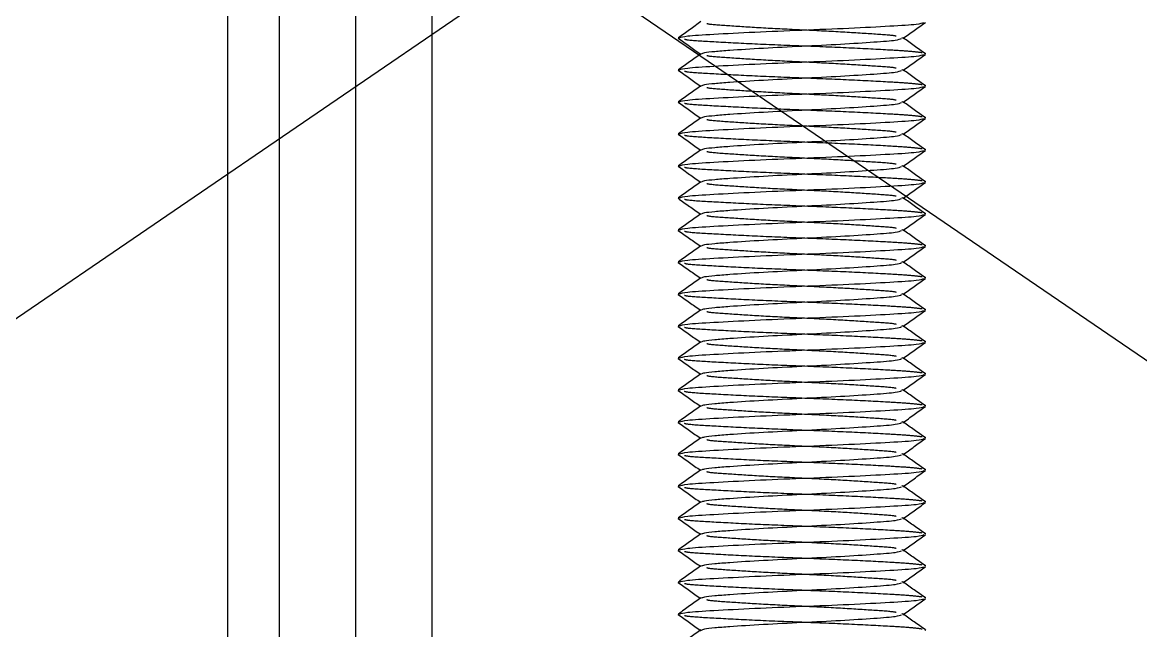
# Model space of a CAD drawing. Header units: metres. Extents: x 0 to 63075, y 0 to 44550.
# Drawn here: x 14032.9 to 14102.8, y 27523.6 to 27561.6 of the extents above; entities that cross this region are included whole.
import ezdxf

# ---------------------------------------------------------------- set-up
doc = ezdxf.new("R2010")
doc.units = ezdxf.units.M
doc.header["$LTSCALE"] = 75
doc.linetypes.add('HIDDEN2', pattern=[4.7625, 3.175, -1.5875])
for name, color, linetype in [('SDM', 7, 'Continuous'), ('SL1', 8, 'Continuous'), ('SL4', 4, 'Continuous'), ('ST1', 7, 'HIDDEN2')]:
    doc.layers.add(name, color=color, linetype=linetype)

# ---------------------------------------------------------------- blocks, each defined once
blk = doc.blocks.new('A$C1d93b9d1')
at = {"layer": 'SL1'}
for p, q in [((6081.727, 3451.41), (5531.727, 3075.25)), ((5531.727, 3450.5), (6081.727, 3075.25))]:
    blk.add_line(p, q, dxfattribs=at)
blk = doc.blocks.new('A$C429c7d53')
at = {"layer": 'SL4'}
for p, q in [((328.24, 215), (328.24, 1004.763)), ((337.765, 1004.763), (337.765, 54.76)), ((353.194, 470.576), (353.138, 470.589)), ((368.592, 469.589), (368.534, 469.61)), ((353.194, 468.576), (353.138, 468.589)), ((368.592, 467.589), (368.534, 467.61)), ((353.194, 466.576), (353.138, 466.589)), ((368.592, 465.589), (368.534, 465.61)), ((353.194, 464.576), (353.138, 464.589)), ((368.592, 463.589), (368.534, 463.61)), ((353.194, 462.576), (353.138, 462.589)), ((368.592, 461.589), (368.534, 461.61)), ((353.194, 460.576), (353.138, 460.589)), ((368.592, 459.589), (368.534, 459.61)), ((353.194, 458.576), (353.138, 458.589)), ((368.592, 457.589), (368.534, 457.61)), ((353.194, 456.576), (353.138, 456.589)), ((368.592, 455.589), (368.534, 455.61)), ((353.194, 454.576), (353.138, 454.589)), ((368.592, 453.589), (368.534, 453.61)), ((353.194, 452.576), (353.138, 452.589)), ((368.592, 451.589), (368.534, 451.61)), ((353.194, 450.576), (353.138, 450.589)), ((368.592, 449.589), (368.534, 449.61)), ((353.194, 448.576), (353.138, 448.589)), ((368.592, 447.589), (368.534, 447.61)), ((353.194, 446.576), (353.138, 446.589)), ((368.592, 445.589), (368.534, 445.61)), ((353.194, 444.576), (353.138, 444.589)), ((368.592, 443.589), (368.534, 443.61)), ((353.194, 442.576), (353.138, 442.589)), ((368.592, 441.589), (368.534, 441.61)), ((353.194, 440.576), (353.138, 440.589)), ((368.592, 439.589), (368.534, 439.61)), ((353.194, 438.576), (353.138, 438.589)), ((368.592, 437.589), (368.534, 437.61)), ((353.194, 436.576), (353.138, 436.589)), ((368.592, 435.589), (368.534, 435.61)), ((353.194, 434.576), (353.138, 434.589)), ((368.592, 433.589), (368.534, 433.61))]:
    blk.add_line(p, q, dxfattribs=at)
for points, knots in [([(354.561, 471.613), (354.326, 471.446), (353.856, 471.111), (353.386, 470.776), (353.151, 470.608)], [0, 0, 0, 0, 0.499908, 1, 1, 1, 1]), ([(353.229, 470.608), (353.334, 470.645), (353.561, 470.725), (355.282, 470.832), (357.822, 470.968), (360.865, 471.089), (363.908, 471.209), (366.447, 471.345), (368.157, 471.451), (368.382, 471.53), (368.485, 471.566)], [0, 0, 0, 0, 0.111758, 0.239388, 0.372264, 0.501747, 0.63123, 0.764106, 0.891736, 1, 1, 1, 1]), ([(367.164, 470.561), (367.399, 470.728), (367.869, 471.063), (368.339, 471.398), (368.574, 471.565)], [0, 0, 0, 0, 0.499911, 1, 1, 1, 1]), ([(353.143, 470.576), (353.377, 470.409), (353.839, 470.08), (354.301, 469.751), (354.528, 469.589)], [0, 0, 0, 0, 0.508202, 1, 1, 1, 1]), ([(368.577, 469.61), (368.342, 469.777), (367.884, 470.103), (367.427, 470.43), (367.203, 470.589)], [0, 0, 0, 0, 0.512508, 1, 1, 1, 1]), ([(354.609, 469.612), (354.65, 469.636), (354.738, 469.688), (355.379, 469.758), (356.52, 469.848), (358.382, 469.968), (360.863, 470.089), (363.355, 470.209), (365.43, 470.345), (366.819, 470.45), (367.002, 470.527), (367.085, 470.562)], [0, 0, 0, 0, 0.072607, 0.155069, 0.237884, 0.371691, 0.502076, 0.632461, 0.766268, 0.894784, 1, 1, 1, 1]), ([(354.561, 469.613), (354.326, 469.446), (353.856, 469.111), (353.386, 468.776), (353.151, 468.608)], [0, 0, 0, 0, 0.499908, 1, 1, 1, 1]), ([(353.229, 468.608), (353.334, 468.645), (353.561, 468.725), (355.282, 468.832), (357.822, 468.968), (360.865, 469.089), (363.908, 469.209), (366.447, 469.345), (368.157, 469.451), (368.382, 469.53), (368.485, 469.566)], [0, 0, 0, 0, 0.111758, 0.239388, 0.372264, 0.501747, 0.63123, 0.764106, 0.891736, 1, 1, 1, 1]), ([(367.164, 468.561), (367.399, 468.728), (367.869, 469.063), (368.339, 469.398), (368.574, 469.565)], [0, 0, 0, 0, 0.499911, 1, 1, 1, 1]), ([(353.143, 468.576), (353.377, 468.409), (353.839, 468.08), (354.301, 467.751), (354.528, 467.589)], [0, 0, 0, 0, 0.5082022, 1, 1, 1, 1]), ([(354.609, 467.612), (354.65, 467.636), (354.738, 467.688), (355.379, 467.758), (356.52, 467.848), (358.382, 467.968), (360.863, 468.089), (363.355, 468.209), (365.43, 468.345), (366.819, 468.45), (367.002, 468.527), (367.085, 468.562)], [0, 0, 0, 0, 0.0726073, 0.1550688, 0.2378835, 0.371691, 0.5020758, 0.6324606, 0.7662681, 0.8947836, 1, 1, 1, 1]), ([(368.577, 467.61), (368.342, 467.777), (367.884, 468.103), (367.427, 468.43), (367.203, 468.589)], [0, 0, 0, 0, 0.512508, 1, 1, 1, 1]), ([(354.561, 467.613), (354.326, 467.446), (353.856, 467.111), (353.386, 466.776), (353.151, 466.608)], [0, 0, 0, 0, 0.499908, 1, 1, 1, 1]), ([(353.229, 466.608), (353.334, 466.645), (353.561, 466.725), (355.282, 466.832), (357.822, 466.968), (360.865, 467.089), (363.908, 467.209), (366.447, 467.345), (368.157, 467.451), (368.382, 467.53), (368.485, 467.566)], [0, 0, 0, 0, 0.111758, 0.239388, 0.372264, 0.501747, 0.63123, 0.764106, 0.891736, 1, 1, 1, 1]), ([(367.164, 466.561), (367.399, 466.728), (367.869, 467.063), (368.339, 467.398), (368.574, 467.565)], [0, 0, 0, 0, 0.499911, 1, 1, 1, 1]), ([(353.143, 466.576), (353.377, 466.409), (353.839, 466.08), (354.301, 465.751), (354.528, 465.589)], [0, 0, 0, 0, 0.508202, 1, 1, 1, 1]), ([(354.609, 465.612), (354.65, 465.636), (354.738, 465.688), (355.379, 465.758), (356.52, 465.848), (358.382, 465.968), (360.863, 466.089), (363.355, 466.209), (365.43, 466.345), (366.819, 466.45), (367.002, 466.527), (367.085, 466.562)], [0, 0, 0, 0, 0.072607, 0.155069, 0.237884, 0.371691, 0.502076, 0.632461, 0.766268, 0.894784, 1, 1, 1, 1]), ([(368.577, 465.61), (368.342, 465.777), (367.884, 466.103), (367.427, 466.43), (367.203, 466.589)], [0, 0, 0, 0, 0.512508, 1, 1, 1, 1]), ([(354.561, 465.613), (354.326, 465.446), (353.856, 465.111), (353.386, 464.776), (353.151, 464.608)], [0, 0, 0, 0, 0.4999079, 1, 1, 1, 1]), ([(353.229, 464.608), (353.334, 464.645), (353.561, 464.725), (355.282, 464.832), (357.822, 464.968), (360.865, 465.089), (363.908, 465.209), (366.447, 465.345), (368.157, 465.451), (368.382, 465.53), (368.485, 465.566)], [0, 0, 0, 0, 0.111758, 0.239388, 0.372264, 0.501747, 0.63123, 0.764106, 0.891736, 1, 1, 1, 1]), ([(367.164, 464.561), (367.399, 464.728), (367.869, 465.063), (368.339, 465.398), (368.574, 465.565)], [0, 0, 0, 0, 0.499911, 1, 1, 1, 1]), ([(353.143, 464.576), (353.377, 464.409), (353.839, 464.08), (354.301, 463.751), (354.528, 463.589)], [0, 0, 0, 0, 0.5082022, 1, 1, 1, 1]), ([(354.609, 463.612), (354.65, 463.636), (354.738, 463.688), (355.379, 463.758), (356.52, 463.848), (358.382, 463.968), (360.863, 464.089), (363.355, 464.209), (365.43, 464.345), (366.819, 464.45), (367.002, 464.527), (367.085, 464.562)], [0, 0, 0, 0, 0.0726073, 0.1550688, 0.2378835, 0.371691, 0.5020758, 0.6324606, 0.7662681, 0.8947836, 1, 1, 1, 1]), ([(368.577, 463.61), (368.342, 463.777), (367.884, 464.103), (367.427, 464.43), (367.203, 464.589)], [0, 0, 0, 0, 0.512508, 1, 1, 1, 1]), ([(354.561, 463.613), (354.326, 463.446), (353.856, 463.111), (353.386, 462.776), (353.151, 462.608)], [0, 0, 0, 0, 0.499908, 1, 1, 1, 1]), ([(353.229, 462.608), (353.334, 462.645), (353.561, 462.725), (355.282, 462.832), (357.822, 462.968), (360.865, 463.089), (363.908, 463.209), (366.447, 463.345), (368.157, 463.451), (368.382, 463.53), (368.485, 463.566)], [0, 0, 0, 0, 0.111758, 0.239388, 0.372264, 0.501747, 0.63123, 0.764106, 0.891736, 1, 1, 1, 1]), ([(367.164, 462.561), (367.399, 462.728), (367.869, 463.063), (368.339, 463.398), (368.574, 463.565)], [0, 0, 0, 0, 0.499911, 1, 1, 1, 1]), ([(353.143, 462.576), (353.377, 462.409), (353.839, 462.08), (354.301, 461.751), (354.528, 461.589)], [0, 0, 0, 0, 0.508202, 1, 1, 1, 1]), ([(354.609, 461.612), (354.65, 461.636), (354.738, 461.688), (355.379, 461.758), (356.52, 461.848), (358.382, 461.968), (360.863, 462.089), (363.355, 462.209), (365.43, 462.345), (366.819, 462.45), (367.002, 462.527), (367.085, 462.562)], [0, 0, 0, 0, 0.072607, 0.155069, 0.237884, 0.371691, 0.502076, 0.632461, 0.766268, 0.894784, 1, 1, 1, 1]), ([(368.577, 461.61), (368.342, 461.777), (367.884, 462.103), (367.427, 462.43), (367.203, 462.589)], [0, 0, 0, 0, 0.512508, 1, 1, 1, 1]), ([(354.561, 461.613), (354.326, 461.446), (353.856, 461.111), (353.386, 460.776), (353.151, 460.608)], [0, 0, 0, 0, 0.499908, 1, 1, 1, 1]), ([(353.229, 460.608), (353.334, 460.645), (353.561, 460.725), (355.282, 460.832), (357.822, 460.968), (360.865, 461.089), (363.908, 461.209), (366.447, 461.345), (368.157, 461.451), (368.382, 461.53), (368.485, 461.566)], [0, 0, 0, 0, 0.111758, 0.239388, 0.372264, 0.501747, 0.63123, 0.764106, 0.891736, 1, 1, 1, 1]), ([(367.164, 460.561), (367.399, 460.728), (367.869, 461.063), (368.339, 461.398), (368.574, 461.565)], [0, 0, 0, 0, 0.499911, 1, 1, 1, 1]), ([(353.143, 460.576), (353.377, 460.409), (353.839, 460.08), (354.301, 459.751), (354.528, 459.589)], [0, 0, 0, 0, 0.508202, 1, 1, 1, 1]), ([(354.609, 459.612), (354.65, 459.636), (354.738, 459.688), (355.379, 459.758), (356.52, 459.848), (358.382, 459.968), (360.863, 460.089), (363.355, 460.209), (365.43, 460.345), (366.819, 460.45), (367.002, 460.527), (367.085, 460.562)], [0, 0, 0, 0, 0.0726073, 0.1550688, 0.2378835, 0.371691, 0.5020758, 0.6324606, 0.7662681, 0.8947836, 1, 1, 1, 1]), ([(368.577, 459.61), (368.342, 459.777), (367.884, 460.103), (367.427, 460.43), (367.203, 460.589)], [0, 0, 0, 0, 0.512508, 1, 1, 1, 1]), ([(354.561, 459.613), (354.326, 459.446), (353.856, 459.111), (353.386, 458.776), (353.151, 458.608)], [0, 0, 0, 0, 0.499908, 1, 1, 1, 1]), ([(353.229, 458.608), (353.334, 458.645), (353.561, 458.725), (355.282, 458.832), (357.822, 458.968), (360.865, 459.089), (363.908, 459.209), (366.447, 459.345), (368.157, 459.451), (368.382, 459.53), (368.485, 459.566)], [0, 0, 0, 0, 0.111758, 0.239388, 0.372264, 0.501747, 0.63123, 0.764106, 0.891736, 1, 1, 1, 1]), ([(367.164, 458.561), (367.399, 458.728), (367.869, 459.063), (368.339, 459.398), (368.574, 459.565)], [0, 0, 0, 0, 0.499911, 1, 1, 1, 1]), ([(353.143, 458.576), (353.377, 458.409), (353.839, 458.08), (354.301, 457.751), (354.528, 457.589)], [0, 0, 0, 0, 0.508202, 1, 1, 1, 1]), ([(354.609, 457.612), (354.65, 457.636), (354.738, 457.688), (355.379, 457.758), (356.52, 457.848), (358.382, 457.968), (360.863, 458.089), (363.355, 458.209), (365.43, 458.345), (366.819, 458.45), (367.002, 458.527), (367.085, 458.562)], [0, 0, 0, 0, 0.072607, 0.155069, 0.237884, 0.371691, 0.502076, 0.632461, 0.766268, 0.894784, 1, 1, 1, 1]), ([(368.577, 457.61), (368.342, 457.777), (367.884, 458.103), (367.427, 458.43), (367.203, 458.589)], [0, 0, 0, 0, 0.512508, 1, 1, 1, 1]), ([(354.561, 457.613), (354.326, 457.446), (353.856, 457.111), (353.386, 456.776), (353.151, 456.608)], [0, 0, 0, 0, 0.499908, 1, 1, 1, 1]), ([(353.229, 456.608), (353.334, 456.645), (353.561, 456.725), (355.282, 456.832), (357.822, 456.968), (360.865, 457.089), (363.908, 457.209), (366.447, 457.345), (368.157, 457.451), (368.382, 457.53), (368.485, 457.566)], [0, 0, 0, 0, 0.111758, 0.239388, 0.372264, 0.501747, 0.63123, 0.764106, 0.891736, 1, 1, 1, 1]), ([(367.164, 456.561), (367.399, 456.728), (367.869, 457.063), (368.339, 457.398), (368.574, 457.565)], [0, 0, 0, 0, 0.4999108, 1, 1, 1, 1]), ([(353.143, 456.576), (353.377, 456.409), (353.839, 456.08), (354.301, 455.751), (354.528, 455.589)], [0, 0, 0, 0, 0.5082022, 1, 1, 1, 1]), ([(354.609, 455.612), (354.65, 455.636), (354.738, 455.688), (355.379, 455.758), (356.52, 455.848), (358.382, 455.968), (360.863, 456.089), (363.355, 456.209), (365.43, 456.345), (366.819, 456.45), (367.002, 456.527), (367.085, 456.562)], [0, 0, 0, 0, 0.0726073, 0.1550688, 0.2378835, 0.371691, 0.5020758, 0.6324606, 0.7662681, 0.8947836, 1, 1, 1, 1]), ([(368.577, 455.61), (368.342, 455.777), (367.884, 456.103), (367.427, 456.43), (367.203, 456.589)], [0, 0, 0, 0, 0.512508, 1, 1, 1, 1]), ([(354.561, 455.613), (354.326, 455.446), (353.856, 455.111), (353.386, 454.776), (353.151, 454.608)], [0, 0, 0, 0, 0.4999079, 1, 1, 1, 1]), ([(353.229, 454.608), (353.334, 454.645), (353.561, 454.725), (355.282, 454.832), (357.822, 454.968), (360.865, 455.089), (363.908, 455.209), (366.447, 455.345), (368.157, 455.451), (368.382, 455.53), (368.485, 455.566)], [0, 0, 0, 0, 0.111758, 0.239388, 0.372264, 0.501747, 0.63123, 0.764106, 0.891736, 1, 1, 1, 1]), ([(367.164, 454.561), (367.399, 454.728), (367.869, 455.063), (368.339, 455.398), (368.574, 455.565)], [0, 0, 0, 0, 0.499911, 1, 1, 1, 1]), ([(353.143, 454.576), (353.377, 454.409), (353.839, 454.08), (354.301, 453.751), (354.528, 453.589)], [0, 0, 0, 0, 0.5082022, 1, 1, 1, 1]), ([(354.609, 453.612), (354.65, 453.636), (354.738, 453.688), (355.379, 453.758), (356.52, 453.848), (358.382, 453.968), (360.863, 454.089), (363.355, 454.209), (365.43, 454.345), (366.819, 454.45), (367.002, 454.527), (367.085, 454.562)], [0, 0, 0, 0, 0.072607, 0.155069, 0.237884, 0.371691, 0.502076, 0.632461, 0.766268, 0.894784, 1, 1, 1, 1]), ([(368.577, 453.61), (368.342, 453.777), (367.884, 454.103), (367.427, 454.43), (367.203, 454.589)], [0, 0, 0, 0, 0.512508, 1, 1, 1, 1]), ([(354.561, 453.613), (354.326, 453.446), (353.856, 453.111), (353.386, 452.776), (353.151, 452.608)], [0, 0, 0, 0, 0.4999079, 1, 1, 1, 1]), ([(353.229, 452.608), (353.334, 452.645), (353.561, 452.725), (355.282, 452.832), (357.822, 452.968), (360.865, 453.089), (363.908, 453.209), (366.447, 453.345), (368.157, 453.451), (368.382, 453.53), (368.485, 453.566)], [0, 0, 0, 0, 0.111758, 0.239388, 0.372264, 0.501747, 0.63123, 0.764106, 0.891736, 1, 1, 1, 1]), ([(367.164, 452.561), (367.399, 452.728), (367.869, 453.063), (368.339, 453.398), (368.574, 453.565)], [0, 0, 0, 0, 0.499911, 1, 1, 1, 1]), ([(353.143, 452.576), (353.377, 452.409), (353.839, 452.08), (354.301, 451.751), (354.528, 451.589)], [0, 0, 0, 0, 0.508202, 1, 1, 1, 1]), ([(354.609, 451.612), (354.65, 451.636), (354.738, 451.688), (355.379, 451.758), (356.52, 451.848), (358.382, 451.968), (360.863, 452.089), (363.355, 452.209), (365.43, 452.345), (366.819, 452.45), (367.002, 452.527), (367.085, 452.562)], [0, 0, 0, 0, 0.072607, 0.155069, 0.237884, 0.371691, 0.502076, 0.632461, 0.766268, 0.894784, 1, 1, 1, 1]), ([(368.577, 451.61), (368.342, 451.777), (367.884, 452.103), (367.427, 452.43), (367.203, 452.589)], [0, 0, 0, 0, 0.512508, 1, 1, 1, 1]), ([(354.561, 451.613), (354.326, 451.446), (353.856, 451.111), (353.386, 450.776), (353.151, 450.608)], [0, 0, 0, 0, 0.499908, 1, 1, 1, 1]), ([(353.229, 450.608), (353.334, 450.645), (353.561, 450.725), (355.282, 450.832), (357.822, 450.968), (360.865, 451.089), (363.908, 451.209), (366.447, 451.345), (368.157, 451.451), (368.382, 451.53), (368.485, 451.566)], [0, 0, 0, 0, 0.111758, 0.239388, 0.372264, 0.501747, 0.63123, 0.764106, 0.891736, 1, 1, 1, 1]), ([(367.164, 450.561), (367.399, 450.728), (367.869, 451.063), (368.339, 451.398), (368.574, 451.565)], [0, 0, 0, 0, 0.4999108, 1, 1, 1, 1]), ([(353.143, 450.576), (353.377, 450.409), (353.839, 450.08), (354.301, 449.751), (354.528, 449.589)], [0, 0, 0, 0, 0.508202, 1, 1, 1, 1]), ([(354.609, 449.612), (354.65, 449.636), (354.738, 449.688), (355.379, 449.758), (356.52, 449.848), (358.382, 449.968), (360.863, 450.089), (363.355, 450.209), (365.43, 450.345), (366.819, 450.45), (367.002, 450.527), (367.085, 450.562)], [0, 0, 0, 0, 0.072607, 0.155069, 0.237884, 0.371691, 0.502076, 0.632461, 0.766268, 0.894784, 1, 1, 1, 1]), ([(368.577, 449.61), (368.342, 449.777), (367.884, 450.103), (367.427, 450.43), (367.203, 450.589)], [0, 0, 0, 0, 0.512508, 1, 1, 1, 1]), ([(354.561, 449.613), (354.326, 449.446), (353.856, 449.111), (353.386, 448.776), (353.151, 448.608)], [0, 0, 0, 0, 0.4999079, 1, 1, 1, 1]), ([(353.229, 448.608), (353.334, 448.645), (353.561, 448.725), (355.282, 448.832), (357.822, 448.968), (360.865, 449.089), (363.908, 449.209), (366.447, 449.345), (368.157, 449.451), (368.382, 449.53), (368.485, 449.566)], [0, 0, 0, 0, 0.111758, 0.239388, 0.372264, 0.501747, 0.63123, 0.764106, 0.891736, 1, 1, 1, 1]), ([(367.164, 448.561), (367.399, 448.728), (367.869, 449.063), (368.339, 449.398), (368.574, 449.565)], [0, 0, 0, 0, 0.499911, 1, 1, 1, 1]), ([(353.143, 448.576), (353.377, 448.409), (353.839, 448.08), (354.301, 447.751), (354.528, 447.589)], [0, 0, 0, 0, 0.508202, 1, 1, 1, 1]), ([(354.609, 447.612), (354.65, 447.636), (354.738, 447.688), (355.379, 447.758), (356.52, 447.848), (358.382, 447.968), (360.863, 448.089), (363.355, 448.209), (365.43, 448.345), (366.819, 448.45), (367.002, 448.527), (367.085, 448.562)], [0, 0, 0, 0, 0.0726073, 0.1550688, 0.2378835, 0.371691, 0.5020758, 0.6324606, 0.7662681, 0.8947836, 1, 1, 1, 1]), ([(368.577, 447.61), (368.342, 447.777), (367.884, 448.103), (367.427, 448.43), (367.203, 448.589)], [0, 0, 0, 0, 0.512508, 1, 1, 1, 1]), ([(354.561, 447.613), (354.326, 447.446), (353.856, 447.111), (353.386, 446.776), (353.151, 446.608)], [0, 0, 0, 0, 0.499908, 1, 1, 1, 1]), ([(353.229, 446.608), (353.334, 446.645), (353.561, 446.725), (355.282, 446.832), (357.822, 446.968), (360.865, 447.089), (363.908, 447.209), (366.447, 447.345), (368.157, 447.451), (368.382, 447.53), (368.485, 447.566)], [0, 0, 0, 0, 0.111758, 0.239388, 0.372264, 0.501747, 0.63123, 0.764106, 0.891736, 1, 1, 1, 1]), ([(367.164, 446.561), (367.399, 446.728), (367.869, 447.063), (368.339, 447.398), (368.574, 447.565)], [0, 0, 0, 0, 0.499911, 1, 1, 1, 1]), ([(353.143, 446.576), (353.377, 446.409), (353.839, 446.08), (354.301, 445.751), (354.528, 445.589)], [0, 0, 0, 0, 0.508202, 1, 1, 1, 1]), ([(354.609, 445.612), (354.65, 445.636), (354.738, 445.688), (355.379, 445.758), (356.52, 445.848), (358.382, 445.968), (360.863, 446.089), (363.355, 446.209), (365.43, 446.345), (366.819, 446.45), (367.002, 446.527), (367.085, 446.562)], [0, 0, 0, 0, 0.072607, 0.155069, 0.237884, 0.371691, 0.502076, 0.632461, 0.766268, 0.894784, 1, 1, 1, 1]), ([(368.577, 445.61), (368.342, 445.777), (367.884, 446.103), (367.427, 446.43), (367.203, 446.589)], [0, 0, 0, 0, 0.512508, 1, 1, 1, 1]), ([(354.561, 445.613), (354.326, 445.446), (353.856, 445.111), (353.386, 444.776), (353.151, 444.608)], [0, 0, 0, 0, 0.499908, 1, 1, 1, 1]), ([(353.229, 444.608), (353.334, 444.645), (353.561, 444.725), (355.282, 444.832), (357.822, 444.968), (360.865, 445.089), (363.908, 445.209), (366.447, 445.345), (368.157, 445.451), (368.382, 445.53), (368.485, 445.566)], [0, 0, 0, 0, 0.111758, 0.239388, 0.372264, 0.501747, 0.63123, 0.764106, 0.891736, 1, 1, 1, 1]), ([(367.164, 444.561), (367.399, 444.728), (367.869, 445.063), (368.339, 445.398), (368.574, 445.565)], [0, 0, 0, 0, 0.4999108, 1, 1, 1, 1]), ([(353.143, 444.576), (353.377, 444.409), (353.839, 444.08), (354.301, 443.751), (354.528, 443.589)], [0, 0, 0, 0, 0.508202, 1, 1, 1, 1]), ([(354.609, 443.612), (354.65, 443.636), (354.738, 443.688), (355.379, 443.758), (356.52, 443.848), (358.382, 443.968), (360.863, 444.089), (363.355, 444.209), (365.43, 444.345), (366.819, 444.45), (367.002, 444.527), (367.085, 444.562)], [0, 0, 0, 0, 0.072607, 0.155069, 0.237884, 0.371691, 0.502076, 0.632461, 0.766268, 0.894784, 1, 1, 1, 1]), ([(368.577, 443.61), (368.342, 443.777), (367.884, 444.103), (367.427, 444.43), (367.203, 444.589)], [0, 0, 0, 0, 0.5125075, 1, 1, 1, 1]), ([(354.561, 443.613), (354.326, 443.446), (353.856, 443.111), (353.386, 442.776), (353.151, 442.608)], [0, 0, 0, 0, 0.4999079, 1, 1, 1, 1]), ([(353.229, 442.608), (353.334, 442.645), (353.561, 442.725), (355.282, 442.832), (357.822, 442.968), (360.865, 443.089), (363.908, 443.209), (366.447, 443.345), (368.157, 443.451), (368.382, 443.53), (368.485, 443.566)], [0, 0, 0, 0, 0.111758, 0.239388, 0.372264, 0.501747, 0.63123, 0.764106, 0.891736, 1, 1, 1, 1]), ([(367.164, 442.561), (367.399, 442.728), (367.869, 443.063), (368.339, 443.398), (368.574, 443.565)], [0, 0, 0, 0, 0.499911, 1, 1, 1, 1]), ([(353.143, 442.576), (353.377, 442.409), (353.839, 442.08), (354.301, 441.751), (354.528, 441.589)], [0, 0, 0, 0, 0.508202, 1, 1, 1, 1]), ([(354.609, 441.612), (354.65, 441.636), (354.738, 441.688), (355.379, 441.758), (356.52, 441.848), (358.382, 441.968), (360.863, 442.089), (363.355, 442.209), (365.43, 442.345), (366.819, 442.45), (367.002, 442.527), (367.085, 442.562)], [0, 0, 0, 0, 0.072607, 0.155069, 0.237884, 0.371691, 0.502076, 0.632461, 0.766268, 0.894784, 1, 1, 1, 1]), ([(368.577, 441.61), (368.342, 441.777), (367.884, 442.103), (367.427, 442.43), (367.203, 442.589)], [0, 0, 0, 0, 0.512508, 1, 1, 1, 1]), ([(354.561, 441.613), (354.326, 441.446), (353.856, 441.111), (353.386, 440.776), (353.151, 440.608)], [0, 0, 0, 0, 0.499908, 1, 1, 1, 1]), ([(353.229, 440.608), (353.334, 440.645), (353.561, 440.725), (355.282, 440.832), (357.822, 440.968), (360.865, 441.089), (363.908, 441.209), (366.447, 441.345), (368.157, 441.451), (368.382, 441.53), (368.485, 441.566)], [0, 0, 0, 0, 0.111758, 0.239388, 0.372264, 0.501747, 0.63123, 0.764106, 0.891736, 1, 1, 1, 1]), ([(367.164, 440.561), (367.399, 440.728), (367.869, 441.063), (368.339, 441.398), (368.574, 441.565)], [0, 0, 0, 0, 0.499911, 1, 1, 1, 1]), ([(353.143, 440.576), (353.377, 440.409), (353.839, 440.08), (354.301, 439.751), (354.528, 439.589)], [0, 0, 0, 0, 0.5082022, 1, 1, 1, 1]), ([(354.609, 439.612), (354.65, 439.636), (354.738, 439.688), (355.379, 439.758), (356.52, 439.848), (358.382, 439.968), (360.863, 440.089), (363.355, 440.209), (365.43, 440.345), (366.819, 440.45), (367.002, 440.527), (367.085, 440.562)], [0, 0, 0, 0, 0.0726073, 0.1550688, 0.2378835, 0.371691, 0.5020758, 0.6324606, 0.7662681, 0.8947836, 1, 1, 1, 1]), ([(368.577, 439.61), (368.342, 439.777), (367.884, 440.103), (367.427, 440.43), (367.203, 440.589)], [0, 0, 0, 0, 0.512508, 1, 1, 1, 1]), ([(354.561, 439.613), (354.326, 439.446), (353.856, 439.111), (353.386, 438.776), (353.151, 438.608)], [0, 0, 0, 0, 0.499908, 1, 1, 1, 1]), ([(353.229, 438.608), (353.334, 438.645), (353.561, 438.725), (355.282, 438.832), (357.822, 438.968), (360.865, 439.089), (363.908, 439.209), (366.447, 439.345), (368.157, 439.451), (368.382, 439.53), (368.485, 439.566)], [0, 0, 0, 0, 0.111758, 0.239388, 0.372264, 0.501747, 0.63123, 0.764106, 0.891736, 1, 1, 1, 1]), ([(367.164, 438.561), (367.399, 438.728), (367.869, 439.063), (368.339, 439.398), (368.574, 439.565)], [0, 0, 0, 0, 0.4999108, 1, 1, 1, 1]), ([(353.143, 438.576), (353.377, 438.409), (353.839, 438.08), (354.301, 437.751), (354.528, 437.589)], [0, 0, 0, 0, 0.508202, 1, 1, 1, 1]), ([(354.609, 437.612), (354.65, 437.636), (354.738, 437.688), (355.379, 437.758), (356.52, 437.848), (358.382, 437.968), (360.863, 438.089), (363.355, 438.209), (365.43, 438.345), (366.819, 438.45), (367.002, 438.527), (367.085, 438.562)], [0, 0, 0, 0, 0.072607, 0.155069, 0.237884, 0.371691, 0.502076, 0.632461, 0.766268, 0.894784, 1, 1, 1, 1]), ([(368.577, 437.61), (368.342, 437.777), (367.884, 438.103), (367.427, 438.43), (367.203, 438.589)], [0, 0, 0, 0, 0.512508, 1, 1, 1, 1]), ([(354.561, 437.613), (354.326, 437.446), (353.856, 437.111), (353.386, 436.776), (353.151, 436.608)], [0, 0, 0, 0, 0.4999079, 1, 1, 1, 1]), ([(353.229, 436.608), (353.334, 436.645), (353.561, 436.725), (355.282, 436.832), (357.822, 436.968), (360.865, 437.089), (363.908, 437.209), (366.447, 437.345), (368.157, 437.451), (368.382, 437.53), (368.485, 437.566)], [0, 0, 0, 0, 0.111758, 0.239388, 0.372264, 0.501747, 0.63123, 0.764106, 0.891736, 1, 1, 1, 1]), ([(367.164, 436.561), (367.399, 436.728), (367.869, 437.063), (368.339, 437.398), (368.574, 437.565)], [0, 0, 0, 0, 0.499911, 1, 1, 1, 1]), ([(353.143, 436.576), (353.377, 436.409), (353.839, 436.08), (354.301, 435.751), (354.528, 435.589)], [0, 0, 0, 0, 0.508202, 1, 1, 1, 1]), ([(354.609, 435.612), (354.65, 435.636), (354.738, 435.688), (355.379, 435.758), (356.52, 435.848), (358.382, 435.968), (360.863, 436.089), (363.355, 436.209), (365.43, 436.345), (366.819, 436.45), (367.002, 436.527), (367.085, 436.562)], [0, 0, 0, 0, 0.072607, 0.155069, 0.237884, 0.371691, 0.502076, 0.632461, 0.766268, 0.894784, 1, 1, 1, 1]), ([(368.577, 435.61), (368.342, 435.777), (367.884, 436.103), (367.427, 436.43), (367.203, 436.589)], [0, 0, 0, 0, 0.512508, 1, 1, 1, 1]), ([(354.561, 435.613), (354.326, 435.446), (353.856, 435.111), (353.386, 434.776), (353.151, 434.608)], [0, 0, 0, 0, 0.499908, 1, 1, 1, 1]), ([(353.229, 434.608), (353.334, 434.645), (353.561, 434.725), (355.282, 434.832), (357.822, 434.968), (360.865, 435.089), (363.908, 435.209), (366.447, 435.345), (368.157, 435.451), (368.382, 435.53), (368.485, 435.566)], [0, 0, 0, 0, 0.1117583, 0.2393882, 0.3722641, 0.5017472, 0.6312302, 0.7641061, 0.891736, 1, 1, 1, 1]), ([(367.164, 434.561), (367.399, 434.728), (367.869, 435.063), (368.339, 435.398), (368.574, 435.565)], [0, 0, 0, 0, 0.499911, 1, 1, 1, 1]), ([(353.143, 434.576), (353.377, 434.409), (353.839, 434.08), (354.301, 433.751), (354.528, 433.589)], [0, 0, 0, 0, 0.508202, 1, 1, 1, 1]), ([(354.609, 433.612), (354.65, 433.636), (354.738, 433.688), (355.379, 433.758), (356.52, 433.848), (358.382, 433.968), (360.863, 434.089), (363.355, 434.209), (365.43, 434.345), (366.819, 434.45), (367.002, 434.527), (367.085, 434.562)], [0, 0, 0, 0, 0.072607, 0.155069, 0.237884, 0.371691, 0.502076, 0.632461, 0.766268, 0.894784, 1, 1, 1, 1]), ([(368.577, 433.61), (368.342, 433.777), (367.884, 434.103), (367.427, 434.43), (367.203, 434.589)], [0, 0, 0, 0, 0.512508, 1, 1, 1, 1]), ([(354.561, 433.613), (354.326, 433.446), (353.856, 433.111), (353.386, 432.776), (353.151, 432.608)], [0, 0, 0, 0, 0.499908, 1, 1, 1, 1])]:
    blk.add_open_spline(points, degree=3, knots=knots, dxfattribs=at)
at = {"layer": 'ST1'}
for p, q in [((325.003, 1004.763), (325.003, 4.763)), ((328.24, 215), (328.24, 1004.763)), ((333.003, 1004.763), (333.003, 4.763)), ((367.186, 470.589), (367.098, 470.612)), ((367.203, 470.589), (367.169, 470.613)), ((354.528, 469.589), (354.55, 469.573)), ((354.597, 469.575), (354.544, 469.589)), ((367.186, 468.589), (367.098, 468.612)), ((367.203, 468.589), (367.169, 468.613)), ((354.528, 467.589), (354.55, 467.573)), ((354.597, 467.575), (354.544, 467.589)), ((367.186, 466.589), (367.098, 466.612)), ((367.203, 466.589), (367.169, 466.613)), ((354.528, 465.589), (354.55, 465.573)), ((354.597, 465.575), (354.544, 465.589)), ((367.186, 464.589), (367.098, 464.612)), ((367.203, 464.589), (367.169, 464.613)), ((354.528, 463.589), (354.55, 463.573)), ((354.597, 463.575), (354.544, 463.589)), ((367.186, 462.589), (367.098, 462.612)), ((367.203, 462.589), (367.169, 462.613)), ((354.528, 461.589), (354.55, 461.573)), ((354.597, 461.575), (354.544, 461.589)), ((367.186, 460.589), (367.098, 460.612)), ((367.203, 460.589), (367.169, 460.613)), ((354.528, 459.589), (354.55, 459.573)), ((354.597, 459.575), (354.544, 459.589)), ((367.186, 458.589), (367.098, 458.612)), ((367.203, 458.589), (367.169, 458.613)), ((354.528, 457.589), (354.55, 457.573)), ((354.597, 457.575), (354.544, 457.589)), ((367.186, 456.589), (367.098, 456.612)), ((367.203, 456.589), (367.169, 456.613)), ((354.528, 455.589), (354.55, 455.573)), ((354.597, 455.575), (354.544, 455.589)), ((367.186, 454.589), (367.098, 454.612)), ((367.203, 454.589), (367.169, 454.613)), ((354.528, 453.589), (354.55, 453.573)), ((354.597, 453.575), (354.544, 453.589)), ((367.186, 452.589), (367.098, 452.612)), ((367.203, 452.589), (367.169, 452.613)), ((354.528, 451.589), (354.55, 451.573)), ((354.597, 451.575), (354.544, 451.589)), ((367.186, 450.589), (367.098, 450.612)), ((367.203, 450.589), (367.169, 450.613)), ((354.528, 449.589), (354.55, 449.573)), ((354.597, 449.575), (354.544, 449.589)), ((367.186, 448.589), (367.098, 448.612)), ((367.203, 448.589), (367.169, 448.613)), ((354.528, 447.589), (354.55, 447.573)), ((354.597, 447.575), (354.544, 447.589)), ((367.186, 446.589), (367.098, 446.612)), ((367.203, 446.589), (367.169, 446.613)), ((354.528, 445.589), (354.55, 445.573)), ((354.597, 445.575), (354.544, 445.589)), ((367.186, 444.589), (367.098, 444.612)), ((367.203, 444.589), (367.169, 444.613)), ((354.528, 443.589), (354.55, 443.573)), ((354.597, 443.575), (354.544, 443.589)), ((367.186, 442.589), (367.098, 442.612)), ((367.203, 442.589), (367.169, 442.613)), ((354.528, 441.589), (354.55, 441.573)), ((354.597, 441.575), (354.544, 441.589)), ((367.186, 440.589), (367.098, 440.612)), ((367.203, 440.589), (367.169, 440.613)), ((354.528, 439.589), (354.55, 439.573)), ((354.597, 439.575), (354.544, 439.589)), ((367.186, 438.589), (367.098, 438.612)), ((367.203, 438.589), (367.169, 438.613)), ((354.528, 437.589), (354.55, 437.573)), ((354.597, 437.575), (354.544, 437.589)), ((367.186, 436.589), (367.098, 436.612)), ((367.203, 436.589), (367.169, 436.613)), ((354.528, 435.589), (354.55, 435.573)), ((354.597, 435.575), (354.544, 435.589)), ((367.186, 434.589), (367.098, 434.612)), ((367.203, 434.589), (367.169, 434.613)), ((354.528, 433.589), (354.55, 433.573)), ((354.597, 433.575), (354.544, 433.589))]:
    blk.add_line(p, q, dxfattribs=at)
for points, knots in [([(366.759, 470.701), (366.74, 470.706), (366.578, 470.754), (365.389, 470.831), (363.365, 470.968), (360.865, 471.089), (358.367, 471.209), (356.334, 471.346), (355.127, 471.426), (354.964, 471.477), (354.936, 471.486)], [0, 0, 0, 0, 0.020732, 0.175704, 0.337058, 0.494284, 0.651511, 0.812864, 0.967837, 1, 1, 1, 1]), ([(368.375, 469.667), (368.156, 469.695), (367.718, 469.752), (366.214, 469.845), (363.905, 469.968), (360.868, 470.089), (357.814, 470.209), (355.313, 470.346), (353.794, 470.432), (353.589, 470.488), (353.537, 470.503)], [0, 0, 0, 0, 0.103388, 0.206233, 0.357671, 0.505243, 0.652814, 0.804253, 0.949712, 1, 1, 1, 1]), ([(366.759, 468.701), (366.74, 468.706), (366.578, 468.754), (365.389, 468.831), (363.365, 468.968), (360.865, 469.089), (358.367, 469.209), (356.334, 469.346), (355.127, 469.426), (354.964, 469.477), (354.936, 469.486)], [0, 0, 0, 0, 0.020732, 0.175704, 0.337058, 0.494284, 0.651511, 0.812864, 0.967837, 1, 1, 1, 1]), ([(368.375, 467.667), (368.156, 467.695), (367.718, 467.752), (366.214, 467.845), (363.905, 467.968), (360.868, 468.089), (357.814, 468.209), (355.313, 468.346), (353.794, 468.432), (353.589, 468.488), (353.537, 468.503)], [0, 0, 0, 0, 0.103388, 0.206233, 0.357671, 0.505243, 0.652814, 0.804253, 0.949712, 1, 1, 1, 1]), ([(366.759, 466.701), (366.74, 466.706), (366.578, 466.754), (365.389, 466.831), (363.365, 466.968), (360.865, 467.089), (358.367, 467.209), (356.334, 467.346), (355.127, 467.426), (354.964, 467.477), (354.936, 467.486)], [0, 0, 0, 0, 0.020732, 0.175704, 0.337058, 0.494284, 0.651511, 0.812864, 0.967837, 1, 1, 1, 1]), ([(368.375, 465.667), (368.156, 465.695), (367.718, 465.752), (366.214, 465.845), (363.905, 465.968), (360.868, 466.089), (357.814, 466.209), (355.313, 466.346), (353.794, 466.432), (353.589, 466.488), (353.537, 466.503)], [0, 0, 0, 0, 0.103388, 0.206233, 0.357671, 0.505243, 0.652814, 0.804253, 0.949712, 1, 1, 1, 1]), ([(366.759, 464.701), (366.74, 464.706), (366.578, 464.754), (365.389, 464.831), (363.365, 464.968), (360.865, 465.089), (358.367, 465.209), (356.334, 465.346), (355.127, 465.426), (354.964, 465.477), (354.936, 465.486)], [0, 0, 0, 0, 0.020732, 0.175704, 0.337058, 0.494284, 0.651511, 0.812864, 0.967837, 1, 1, 1, 1]), ([(368.375, 463.667), (368.156, 463.695), (367.718, 463.752), (366.214, 463.845), (363.905, 463.968), (360.868, 464.089), (357.814, 464.209), (355.313, 464.346), (353.794, 464.432), (353.589, 464.488), (353.537, 464.503)], [0, 0, 0, 0, 0.103388, 0.206233, 0.357671, 0.505243, 0.652814, 0.804253, 0.949712, 1, 1, 1, 1]), ([(366.759, 462.701), (366.74, 462.706), (366.578, 462.754), (365.389, 462.831), (363.365, 462.968), (360.865, 463.089), (358.367, 463.209), (356.334, 463.346), (355.127, 463.426), (354.964, 463.477), (354.936, 463.486)], [0, 0, 0, 0, 0.020732, 0.175704, 0.337058, 0.494284, 0.651511, 0.812864, 0.967837, 1, 1, 1, 1]), ([(368.375, 461.667), (368.156, 461.695), (367.718, 461.752), (366.214, 461.845), (363.905, 461.968), (360.868, 462.089), (357.814, 462.209), (355.313, 462.346), (353.794, 462.432), (353.589, 462.488), (353.537, 462.503)], [0, 0, 0, 0, 0.103388, 0.206233, 0.357671, 0.505243, 0.652814, 0.804253, 0.949712, 1, 1, 1, 1]), ([(366.759, 460.701), (366.74, 460.706), (366.578, 460.754), (365.389, 460.831), (363.365, 460.968), (360.865, 461.089), (358.367, 461.209), (356.334, 461.346), (355.127, 461.426), (354.964, 461.477), (354.936, 461.486)], [0, 0, 0, 0, 0.020732, 0.175704, 0.337058, 0.494284, 0.651511, 0.812864, 0.967837, 1, 1, 1, 1]), ([(368.375, 459.667), (368.156, 459.695), (367.718, 459.752), (366.214, 459.845), (363.905, 459.968), (360.868, 460.089), (357.814, 460.209), (355.313, 460.346), (353.794, 460.432), (353.589, 460.488), (353.537, 460.503)], [0, 0, 0, 0, 0.103388, 0.206233, 0.357671, 0.505243, 0.652814, 0.804253, 0.949712, 1, 1, 1, 1]), ([(366.759, 458.701), (366.74, 458.706), (366.578, 458.754), (365.389, 458.831), (363.365, 458.968), (360.865, 459.089), (358.367, 459.209), (356.334, 459.346), (355.127, 459.426), (354.964, 459.477), (354.936, 459.486)], [0, 0, 0, 0, 0.020732, 0.175704, 0.337058, 0.494284, 0.651511, 0.812864, 0.967837, 1, 1, 1, 1]), ([(368.375, 457.667), (368.156, 457.695), (367.718, 457.752), (366.214, 457.845), (363.905, 457.968), (360.868, 458.089), (357.814, 458.209), (355.313, 458.346), (353.794, 458.432), (353.589, 458.488), (353.537, 458.503)], [0, 0, 0, 0, 0.103388, 0.206233, 0.357671, 0.505243, 0.652814, 0.804253, 0.949712, 1, 1, 1, 1]), ([(366.759, 456.701), (366.74, 456.706), (366.578, 456.754), (365.389, 456.831), (363.365, 456.968), (360.865, 457.089), (358.367, 457.209), (356.334, 457.346), (355.127, 457.426), (354.964, 457.477), (354.936, 457.486)], [0, 0, 0, 0, 0.020732, 0.175704, 0.337058, 0.494284, 0.651511, 0.812864, 0.967837, 1, 1, 1, 1]), ([(368.375, 455.667), (368.156, 455.695), (367.718, 455.752), (366.214, 455.845), (363.905, 455.968), (360.868, 456.089), (357.814, 456.209), (355.313, 456.346), (353.794, 456.432), (353.589, 456.488), (353.537, 456.503)], [0, 0, 0, 0, 0.103388, 0.206233, 0.357671, 0.505243, 0.652814, 0.804253, 0.949712, 1, 1, 1, 1]), ([(366.759, 454.701), (366.74, 454.706), (366.578, 454.754), (365.389, 454.831), (363.365, 454.968), (360.865, 455.089), (358.367, 455.209), (356.334, 455.346), (355.127, 455.426), (354.964, 455.477), (354.936, 455.486)], [0, 0, 0, 0, 0.020732, 0.175704, 0.337058, 0.494284, 0.651511, 0.812864, 0.967837, 1, 1, 1, 1]), ([(368.375, 453.667), (368.156, 453.695), (367.718, 453.752), (366.214, 453.845), (363.905, 453.968), (360.868, 454.089), (357.814, 454.209), (355.313, 454.346), (353.794, 454.432), (353.589, 454.488), (353.537, 454.503)], [0, 0, 0, 0, 0.103388, 0.206233, 0.357671, 0.505243, 0.652814, 0.804253, 0.949712, 1, 1, 1, 1]), ([(366.759, 452.701), (366.74, 452.706), (366.578, 452.754), (365.389, 452.831), (363.365, 452.968), (360.865, 453.089), (358.367, 453.209), (356.334, 453.346), (355.127, 453.426), (354.964, 453.477), (354.936, 453.486)], [0, 0, 0, 0, 0.020732, 0.175704, 0.337058, 0.494284, 0.651511, 0.812864, 0.967837, 1, 1, 1, 1]), ([(368.375, 451.667), (368.156, 451.695), (367.718, 451.752), (366.214, 451.845), (363.905, 451.968), (360.868, 452.089), (357.814, 452.209), (355.313, 452.346), (353.794, 452.432), (353.589, 452.488), (353.537, 452.503)], [0, 0, 0, 0, 0.103388, 0.206233, 0.357671, 0.505243, 0.652814, 0.804253, 0.949712, 1, 1, 1, 1]), ([(366.759, 450.701), (366.74, 450.706), (366.578, 450.754), (365.389, 450.831), (363.365, 450.968), (360.865, 451.089), (358.367, 451.209), (356.334, 451.346), (355.127, 451.426), (354.964, 451.477), (354.936, 451.486)], [0, 0, 0, 0, 0.020732, 0.175704, 0.337058, 0.494284, 0.651511, 0.812864, 0.967837, 1, 1, 1, 1]), ([(368.375, 449.667), (368.156, 449.695), (367.718, 449.752), (366.214, 449.845), (363.905, 449.968), (360.868, 450.089), (357.814, 450.209), (355.313, 450.346), (353.794, 450.432), (353.589, 450.488), (353.537, 450.503)], [0, 0, 0, 0, 0.103388, 0.206233, 0.357671, 0.505243, 0.652814, 0.804253, 0.949712, 1, 1, 1, 1]), ([(366.759, 448.701), (366.74, 448.706), (366.578, 448.754), (365.389, 448.831), (363.365, 448.968), (360.865, 449.089), (358.367, 449.209), (356.334, 449.346), (355.127, 449.426), (354.964, 449.477), (354.936, 449.486)], [0, 0, 0, 0, 0.020732, 0.175704, 0.337058, 0.494284, 0.651511, 0.812864, 0.967837, 1, 1, 1, 1]), ([(368.375, 447.667), (368.156, 447.695), (367.718, 447.752), (366.214, 447.845), (363.905, 447.968), (360.868, 448.089), (357.814, 448.209), (355.313, 448.346), (353.794, 448.432), (353.589, 448.488), (353.537, 448.503)], [0, 0, 0, 0, 0.103388, 0.206233, 0.357671, 0.505243, 0.652814, 0.804253, 0.949712, 1, 1, 1, 1]), ([(366.759, 446.701), (366.74, 446.706), (366.578, 446.754), (365.389, 446.831), (363.365, 446.968), (360.865, 447.089), (358.367, 447.209), (356.334, 447.346), (355.127, 447.426), (354.964, 447.477), (354.936, 447.486)], [0, 0, 0, 0, 0.0207322, 0.1757045, 0.337058, 0.4942844, 0.6515107, 0.8128643, 0.9678366, 1, 1, 1, 1]), ([(368.375, 445.667), (368.156, 445.695), (367.718, 445.752), (366.214, 445.845), (363.905, 445.968), (360.868, 446.089), (357.814, 446.209), (355.313, 446.346), (353.794, 446.432), (353.589, 446.488), (353.537, 446.503)], [0, 0, 0, 0, 0.103388, 0.206233, 0.357671, 0.505243, 0.652814, 0.804253, 0.949712, 1, 1, 1, 1]), ([(366.759, 444.701), (366.74, 444.706), (366.578, 444.754), (365.389, 444.831), (363.365, 444.968), (360.865, 445.089), (358.367, 445.209), (356.334, 445.346), (355.127, 445.426), (354.964, 445.477), (354.936, 445.486)], [0, 0, 0, 0, 0.020732, 0.175704, 0.337058, 0.494284, 0.651511, 0.812864, 0.967837, 1, 1, 1, 1]), ([(368.375, 443.667), (368.156, 443.695), (367.718, 443.752), (366.214, 443.845), (363.905, 443.968), (360.868, 444.089), (357.814, 444.209), (355.313, 444.346), (353.794, 444.432), (353.589, 444.488), (353.537, 444.503)], [0, 0, 0, 0, 0.103388, 0.206233, 0.357671, 0.505243, 0.652814, 0.804253, 0.949712, 1, 1, 1, 1]), ([(366.759, 442.701), (366.74, 442.706), (366.578, 442.754), (365.389, 442.831), (363.365, 442.968), (360.865, 443.089), (358.367, 443.209), (356.334, 443.346), (355.127, 443.426), (354.964, 443.477), (354.936, 443.486)], [0, 0, 0, 0, 0.020732, 0.175704, 0.337058, 0.494284, 0.651511, 0.812864, 0.967837, 1, 1, 1, 1]), ([(368.375, 441.667), (368.156, 441.695), (367.718, 441.752), (366.214, 441.845), (363.905, 441.968), (360.868, 442.089), (357.814, 442.209), (355.313, 442.346), (353.794, 442.432), (353.589, 442.488), (353.537, 442.503)], [0, 0, 0, 0, 0.103388, 0.206233, 0.357671, 0.505243, 0.652814, 0.804253, 0.949712, 1, 1, 1, 1]), ([(366.759, 440.701), (366.74, 440.706), (366.578, 440.754), (365.389, 440.831), (363.365, 440.968), (360.865, 441.089), (358.367, 441.209), (356.334, 441.346), (355.127, 441.426), (354.964, 441.477), (354.936, 441.486)], [0, 0, 0, 0, 0.020732, 0.175704, 0.337058, 0.494284, 0.651511, 0.812864, 0.967837, 1, 1, 1, 1]), ([(368.375, 439.667), (368.156, 439.695), (367.718, 439.752), (366.214, 439.845), (363.905, 439.968), (360.868, 440.089), (357.814, 440.209), (355.313, 440.346), (353.794, 440.432), (353.589, 440.488), (353.537, 440.503)], [0, 0, 0, 0, 0.103388, 0.206233, 0.357671, 0.505243, 0.652814, 0.804253, 0.949712, 1, 1, 1, 1]), ([(366.759, 438.701), (366.74, 438.706), (366.578, 438.754), (365.389, 438.831), (363.365, 438.968), (360.865, 439.089), (358.367, 439.209), (356.334, 439.346), (355.127, 439.426), (354.964, 439.477), (354.936, 439.486)], [0, 0, 0, 0, 0.020732, 0.175704, 0.337058, 0.494284, 0.651511, 0.812864, 0.967837, 1, 1, 1, 1]), ([(368.375, 437.667), (368.156, 437.695), (367.718, 437.752), (366.214, 437.845), (363.905, 437.968), (360.868, 438.089), (357.814, 438.209), (355.313, 438.346), (353.794, 438.432), (353.589, 438.488), (353.537, 438.503)], [0, 0, 0, 0, 0.1033882, 0.2062326, 0.357671, 0.5052426, 0.6528142, 0.8042526, 0.9497121, 1, 1, 1, 1]), ([(366.759, 436.701), (366.74, 436.706), (366.578, 436.754), (365.389, 436.831), (363.365, 436.968), (360.865, 437.089), (358.367, 437.209), (356.334, 437.346), (355.127, 437.426), (354.964, 437.477), (354.936, 437.486)], [0, 0, 0, 0, 0.020732, 0.175704, 0.337058, 0.494284, 0.651511, 0.812864, 0.967837, 1, 1, 1, 1]), ([(368.375, 435.667), (368.156, 435.695), (367.718, 435.752), (366.214, 435.845), (363.905, 435.968), (360.868, 436.089), (357.814, 436.209), (355.313, 436.346), (353.794, 436.432), (353.589, 436.488), (353.537, 436.503)], [0, 0, 0, 0, 0.103388, 0.206233, 0.357671, 0.505243, 0.652814, 0.804253, 0.949712, 1, 1, 1, 1]), ([(366.759, 434.701), (366.74, 434.706), (366.578, 434.754), (365.389, 434.831), (363.365, 434.968), (360.865, 435.089), (358.367, 435.209), (356.334, 435.346), (355.127, 435.426), (354.964, 435.477), (354.936, 435.486)], [0, 0, 0, 0, 0.020732, 0.175704, 0.337058, 0.494284, 0.651511, 0.812864, 0.967837, 1, 1, 1, 1]), ([(368.375, 433.667), (368.156, 433.695), (367.718, 433.752), (366.214, 433.845), (363.905, 433.968), (360.868, 434.089), (357.814, 434.209), (355.313, 434.346), (353.794, 434.432), (353.589, 434.488), (353.537, 434.503)], [0, 0, 0, 0, 0.103388, 0.206233, 0.357671, 0.505243, 0.652814, 0.804253, 0.949712, 1, 1, 1, 1])]:
    blk.add_open_spline(points, degree=3, knots=knots, dxfattribs=at)

msp = doc.modelspace()

# ---------------------------------------------------------------- block references
at = {"layer": 'SDM'}
for name, p in [('A$C1d93b9d1', (8259.513, 24302.833)), ('A$C429c7d53', (13720.74, 27090.066))]:
    msp.add_blockref(name, p, dxfattribs=at)

doc.saveas('drawing.dxf')
